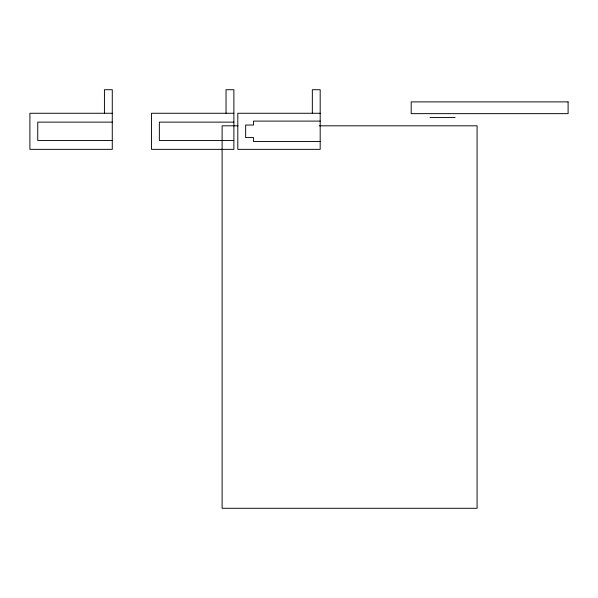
<?xml version="1.0" encoding="UTF-8"?>
<svg xmlns="http://www.w3.org/2000/svg" width="598" height="598" viewBox="0 0 598 598"><rect width="100%" height="100%" fill="white"/><g stroke="black" fill="none" stroke-linecap="round" stroke-linejoin="round"><path stroke-width="0.9" d="M112.275 113.261L29.9 113.261L29.9 149.351L112.275 149.351L112.275 89.722L104.433 89.722L104.433 113.261M233.885 113.261L151.503 113.261L151.503 149.351L233.885 149.351L233.885 89.722L226.037 89.722L226.037 113.261M320.184 113.261L237.802 113.261L237.802 149.351L320.184 149.351L320.184 89.722L312.335 89.722L312.335 113.261M430.022 117.574L455.123 117.574M320.184 121.102L253.5 121.102L253.5 125.027L245.651 125.027L245.651 137.577L253.5 137.577L253.5 141.502L320.184 141.502M112.275 122.127L37.749 122.127L37.749 140.485L112.275 140.485M233.885 122.127L159.352 122.127L159.352 140.485L233.885 140.485M237.989 125.812L222.112 125.812L222.112 508.278L477.092 508.278L477.092 125.812L319.25 125.812M568.1 101.884L411.192 101.884L411.192 113.65L568.1 113.65L568.1 101.884"/></g></svg>
